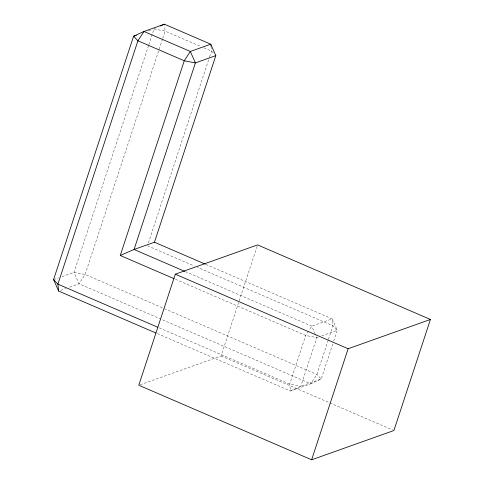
<?xml version="1.0" encoding="UTF-8"?>
<svg xmlns="http://www.w3.org/2000/svg" width="484" height="484" viewBox="0 0 484 484"><rect width="100%" height="100%" fill="white"/><g stroke="black" fill="none" stroke-linecap="round" stroke-linejoin="round"><path stroke-width="0.36" stroke-dasharray="2.42 1.81" d="M148.564 45.49L73.979 272.347L79.037 283.793L160.93 319.119M148.8 44.776L153.997 28.979L155.291 28.381M162.527 38.998L85.105 274.47L79.037 283.793L69.188 287.296M162.763 38.284L165.123 31.103L164.536 25.579M148.413 242.932L209.36 57.542M209.596 56.828L211.484 51.098L210.897 45.575M140.197 384.738L221.067 355.976L257.107 246.344M328.2 340.101L316.905 374.459L310.837 383.782L290.43 391.036L156.483 333.258M328.436 339.381L332.907 325.78L332.169 318.883L205.833 264.385M332.762 343.924L321.231 379.002L310.837 383.782L161.626 319.416M333.7 341.063L337.233 330.324L332.169 318.883L311.763 326.137L308.931 330.487M308.526 331.11L305.694 335.46L289.692 384.133L290.43 391.036L300.824 386.256L321.231 379.002L316.905 374.459L163.531 308.296M148.364 30.982L150.476 30.232M53.573 279.607L58.497 277.852M62.019 276.6L73.979 272.347L85.105 274.47L162.836 307.999M60.742 290.303L65.667 288.549M318.23 337.082L316.826 337.584L305.694 335.46L174.924 279.05M321.751 335.829L337.233 330.324L332.907 325.78L197.291 267.283M153.997 28.979L165.123 31.103L201.102 46.621M203.873 47.819L211.484 51.098L213.402 53.119M147.469 245.793L194.52 266.091M185.426 271.639L311.763 326.137L315.042 333.543M159.224 327.856L289.692 384.133L300.824 386.256L316.826 337.584L315.338 334.22M221.067 355.976L392.524 429.931"/><path stroke-width="0.73" d="M155.794 332.962L58.631 291.053L53.573 279.607L133.59 36.239L143.984 31.46L164.391 24.2L210.746 44.195L215.81 55.642L154.463 242.224L134.056 249.484L120.262 255.473L184.271 60.778L190.339 51.455L210.746 44.195L210.897 45.575M175.299 274.18L138.781 385.24L311.629 459.8L393.909 430.53L430.427 319.47L257.579 244.91L175.299 274.18L348.141 348.734L430.427 319.47M311.629 459.8L348.141 348.734M160.488 25.991L164.391 24.2M136.403 35.235L133.59 36.239L137.916 40.783L184.271 60.778L195.403 62.902L215.81 55.642M154.463 242.224L205.137 264.082M184.731 271.342L134.056 249.484L195.403 62.902L190.339 51.455L143.984 31.46L137.916 40.783L57.898 284.15L58.631 291.053M120.262 255.473L174.228 278.754M157.832 327.257L57.898 284.15L53.573 279.607"/></g></svg>
